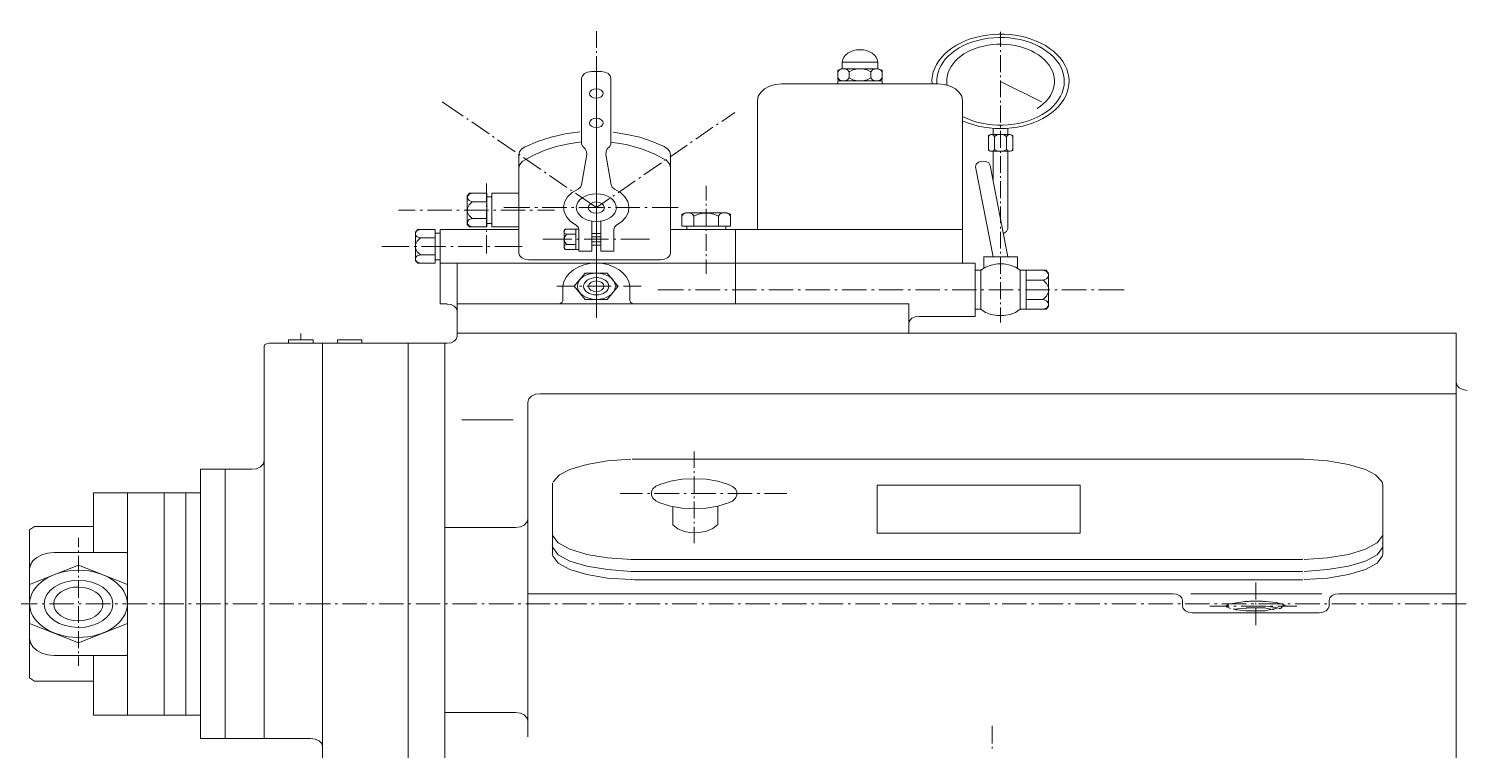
# Model space of a CAD drawing. Header units: inches. Extents: x 16065 to 240872, y 14603 to 37076.
# Drawn here: x 29687 to 30473, y 19054 to 19448 of the extents above; entities that cross this region are included whole.
import ezdxf

# ---------------------------------------------------------------- set-up
doc = ezdxf.new("R2010")
doc.units = ezdxf.units.IN
doc.header["$MEASUREMENT"] = 0
doc.layers.add('1', color=3, linetype='Continuous')
doc.layers.add('Dim', color=6, linetype='Continuous', lineweight=13)

# ---------------------------------------------------------------- blocks, each defined once
blk = doc.blocks.new('5')
at = {"layer": '1', "lineweight": 13}
for p, q in [((224.56999, -21.75937), (224.56999, -21.75103)), ((224.77073, -21.75139), (224.77073, -21.75888)), ((224.56999, -21.76189), (224.56999, -21.76105)), ((224.56999, -21.7719), (224.56999, -21.76356)), ((224.70987, -21.76644), (224.69206, -21.76644)), ((224.69206, -21.76644), (224.69206, -21.7698)), ((224.70987, -21.7698), (224.70987, -21.76644)), ((224.77073, -21.76056), (224.77073, -21.7614)), ((224.77073, -21.76301), (224.77073, -21.77141)), ((224.56268, -21.77449), (224.56307, -21.77323)), ((224.56307, -21.77323), (224.56411, -21.77211)), ((224.56411, -21.77211), (224.56562, -21.77142)), ((224.56562, -21.77142), (224.56755, -21.77113)), ((224.56756, -21.77113), (224.57234, -21.77113)), ((224.56999, -21.77113), (224.56999, -21.78009)), ((224.56999, -21.77442), (224.56999, -21.77358)), ((224.57234, -21.77113), (224.57428, -21.77141)), ((224.57428, -21.77141), (224.57579, -21.77211)), ((224.57579, -21.77211), (224.57682, -21.77323)), ((224.57682, -21.77323), (224.57723, -21.77449)), ((224.69002, -21.77043), (224.69163, -21.76981)), ((224.69002, -21.77127), (224.69072, -21.77036)), ((224.69002, -21.77512), (224.69002, -21.77043)), ((224.69073, -21.77519), (224.69002, -21.77428)), ((224.69072, -21.77036), (224.69197, -21.7698)), ((224.71018, -21.7698), (224.69163, -21.7698)), ((224.69197, -21.7698), (224.69348, -21.7698)), ((224.69348, -21.7698), (224.6948, -21.77036)), ((224.6948, -21.77036), (224.69551, -21.77127)), ((224.69551, -21.77428), (224.69481, -21.77519)), ((224.69551, -21.77127), (224.69745, -21.77036)), ((224.69551, -21.77428), (224.69551, -21.77127)), ((224.69745, -21.77526), (224.69551, -21.77428)), ((224.69745, -21.77036), (224.69979, -21.76987)), ((224.69979, -21.76987), (224.70213, -21.76987)), ((224.70213, -21.76987), (224.70447, -21.77036)), ((224.7064, -21.77428), (224.70446, -21.77526)), ((224.70447, -21.77036), (224.7064, -21.77127)), ((224.7064, -21.77127), (224.7071, -21.77036)), ((224.7064, -21.77428), (224.7064, -21.77127)), ((224.70711, -21.77519), (224.7064, -21.77428)), ((224.7071, -21.77036), (224.70833, -21.7698)), ((224.70833, -21.7698), (224.70987, -21.7698)), ((224.70987, -21.7698), (224.71118, -21.77036)), ((224.7119, -21.77043), (224.70987, -21.7698)), ((224.71118, -21.77036), (224.7119, -21.77127)), ((224.7119, -21.77428), (224.71118, -21.77519)), ((224.7119, -21.77512), (224.7119, -21.77043)), ((224.77073, -21.77309), (224.77073, -21.77393)), ((224.56268, -21.80719), (224.56268, -21.77449)), ((224.56999, -21.78443), (224.56999, -21.7761)), ((224.57723, -21.77449), (224.57723, -21.80719)), ((224.65163, -21.78149), (224.65358, -21.77974)), ((224.65358, -21.77974), (224.65602, -21.77841)), ((224.65602, -21.77841), (224.65897, -21.77757)), ((224.65897, -21.77757), (224.66211, -21.77729)), ((224.66211, -21.77729), (224.73979, -21.77729)), ((224.69163, -21.77582), (224.69002, -21.77512)), ((224.69002, -21.77729), (224.69002, -21.77582)), ((224.7119, -21.77582), (224.69002, -21.77582)), ((224.69196, -21.77575), (224.69073, -21.77519)), ((224.69348, -21.77575), (224.69196, -21.77575)), ((224.69481, -21.77519), (224.69348, -21.77575)), ((224.69979, -21.77575), (224.69745, -21.77526)), ((224.70213, -21.77575), (224.69979, -21.77575)), ((224.70446, -21.77526), (224.70213, -21.77575)), ((224.70833, -21.77575), (224.70711, -21.77519)), ((224.70987, -21.77575), (224.70833, -21.77575)), ((224.71118, -21.77519), (224.70987, -21.77575)), ((224.71018, -21.77582), (224.7119, -21.77512)), ((224.7119, -21.77729), (224.7119, -21.77582)), ((224.73979, -21.77729), (224.74296, -21.77757)), ((224.74296, -21.77757), (224.7458, -21.77841)), ((224.7458, -21.77841), (224.74835, -21.77974)), ((224.74835, -21.77974), (224.75028, -21.78149)), ((224.77073, -21.77554), (224.77073, -21.78394)), ((224.77073, -21.77603), (224.79111, -21.78619)), ((224.50383, -21.79326), (224.49344, -21.78612)), ((224.56999, -21.78177), (224.56999, -21.78262)), ((224.56999, -21.78429), (224.56999, -21.79262)), ((224.56999, -21.78696), (224.56999, -21.78612)), ((224.65001, -21.78562), (224.65041, -21.78346)), ((224.65001, -21.84968), (224.65001, -21.78562)), ((224.65041, -21.78346), (224.65163, -21.78149)), ((224.75028, -21.78149), (224.75149, -21.78346)), ((224.75149, -21.78346), (224.75191, -21.78562)), ((224.75191, -21.86635), (224.75191, -21.78562)), ((224.77073, -21.78562), (224.77073, -21.78646)), ((224.77073, -21.78808), (224.77073, -21.79647)), ((224.50638, -21.795), (224.50557, -21.79444)), ((224.56999, -21.79696), (224.56999, -21.78863)), ((224.56999, -21.79431), (224.56999, -21.79515)), ((224.63229, -21.79592), (224.63881, -21.79143)), ((224.51666, -21.80208), (224.50811, -21.79619)), ((224.5475, -21.80369), (224.55452, -21.80214)), ((224.55452, -21.80214), (224.56174, -21.80116)), ((224.56999, -21.79682), (224.56999, -21.80516)), ((224.56999, -21.79949), (224.56999, -21.79865)), ((224.56999, -21.8095), (224.56999, -21.80116)), ((224.57834, -21.80131), (224.58506, -21.80235)), ((224.58506, -21.80235), (224.59159, -21.80382)), ((224.61936, -21.80474), (224.62792, -21.79886)), ((224.62966, -21.79766), (224.63056, -21.7971)), ((224.76585, -21.80243), (224.76473, -21.80292)), ((224.76473, -21.80334), (224.76524, -21.80271)), ((224.76524, -21.80271), (224.76627, -21.8025)), ((224.77563, -21.80243), (224.76585, -21.80243)), ((224.76627, -21.8025), (224.76727, -21.80271)), ((224.76718, -21.79935), (224.76718, -21.80243)), ((224.76727, -21.80271), (224.76779, -21.80334)), ((224.76779, -21.80334), (224.76911, -21.80264)), ((224.76911, -21.80264), (224.77073, -21.80243)), ((224.77073, -21.79816), (224.77073, -21.79893)), ((224.77073, -21.80061), (224.77073, -21.80901)), ((224.77073, -21.80243), (224.77248, -21.80264)), ((224.77248, -21.80264), (224.7738, -21.80334)), ((224.77379, -21.80334), (224.77441, -21.80271)), ((224.77441, -21.79935), (224.77441, -21.80243)), ((224.77441, -21.80271), (224.77532, -21.8025)), ((224.77532, -21.8025), (224.77633, -21.80271)), ((224.77563, -21.80243), (224.77684, -21.80292)), ((224.77633, -21.80271), (224.77684, -21.80334)), ((224.5193, -21.80389), (224.5184, -21.80327)), ((224.52959, -21.81097), (224.52094, -21.80509)), ((224.53182, -21.81104), (224.53284, -21.80964)), ((224.53284, -21.80964), (224.53447, -21.80859)), ((224.53458, -21.80858), (224.54078, -21.80585)), ((224.54078, -21.80585), (224.5475, -21.80369)), ((224.54404, -21.81034), (224.54995, -21.80838)), ((224.54995, -21.80838), (224.55625, -21.80698)), ((224.55625, -21.80698), (224.56268, -21.80613)), ((224.56328, -21.80831), (224.56268, -21.80719)), ((224.5645, -21.8095), (224.56328, -21.80831)), ((224.56511, -21.81083), (224.5645, -21.8095)), ((224.56999, -21.80684), (224.56999, -21.80768)), ((224.56999, -21.80936), (224.56999, -21.81769)), ((224.57479, -21.81083), (224.57539, -21.8095)), ((224.57539, -21.8095), (224.57661, -21.80831)), ((224.57723, -21.80719), (224.57661, -21.80831)), ((224.57723, -21.80627), (224.58476, -21.80746)), ((224.58476, -21.80746), (224.59198, -21.80943)), ((224.59159, -21.80382), (224.59778, -21.80585)), ((224.59198, -21.80943), (224.59871, -21.81208)), ((224.59778, -21.80585), (224.60369, -21.80838)), ((224.60369, -21.80838), (224.60531, -21.8095)), ((224.60531, -21.8095), (224.60645, -21.8109)), ((224.60654, -21.81363), (224.6151, -21.80768)), ((224.61682, -21.80656), (224.61764, -21.80592)), ((224.76473, -21.80292), (224.76473, -21.81034)), ((224.76524, -21.81048), (224.76473, -21.80985)), ((224.76779, -21.80985), (224.76727, -21.81048)), ((224.76779, -21.80985), (224.76779, -21.80334)), ((224.7691, -21.81055), (224.76779, -21.80985)), ((224.77379, -21.80985), (224.77248, -21.81055)), ((224.77379, -21.80985), (224.77379, -21.80334)), ((224.7744, -21.81048), (224.7738, -21.80985)), ((224.77684, -21.80985), (224.77634, -21.81048)), ((224.77684, -21.80292), (224.77684, -21.81034)), ((224.53213, -21.81272), (224.53133, -21.81215)), ((224.53151, -21.81265), (224.53182, -21.81104)), ((224.53151, -21.86131), (224.53151, -21.81265)), ((224.53194, -21.81727), (224.53335, -21.81566)), ((224.53346, -21.81566), (224.53844, -21.81278)), ((224.54242, -21.81986), (224.53387, -21.81391)), ((224.53844, -21.81278), (224.54404, -21.81034)), ((224.56521, -21.8123), (224.56256, -21.82735)), ((224.56522, -21.8123), (224.56511, -21.81083)), ((224.56999, -21.81202), (224.56999, -21.81118)), ((224.56999, -21.82203), (224.56999, -21.8137)), ((224.57469, -21.8123), (224.57479, -21.81083)), ((224.57733, -21.82735), (224.57469, -21.8123)), ((224.59362, -21.82245), (224.60228, -21.81657)), ((224.59871, -21.81208), (224.60482, -21.81538)), ((224.60389, -21.81538), (224.60482, -21.81482)), ((224.60482, -21.81538), (224.60625, -21.81699)), ((224.60625, -21.81699), (224.60675, -21.81881)), ((224.60645, -21.8109), (224.60675, -21.81244)), ((224.60675, -21.81244), (224.60675, -21.86131)), ((224.75842, -21.81846), (224.75862, -21.81712)), ((224.75862, -21.81712), (224.75985, -21.81608)), ((224.75985, -21.81608), (224.76159, -21.81559)), ((224.76159, -21.81559), (224.7634, -21.8158)), ((224.7634, -21.8158), (224.76494, -21.81657)), ((224.76473, -21.81034), (224.76585, -21.81076)), ((224.76494, -21.81657), (224.76566, -21.81776)), ((224.76627, -21.81076), (224.76524, -21.81048)), ((224.77563, -21.81076), (224.76585, -21.81076)), ((224.76727, -21.81048), (224.76627, -21.81076)), ((224.76718, -21.81076), (224.76718, -21.8256)), ((224.77074, -21.81076), (224.7691, -21.81055)), ((224.77073, -21.81062), (224.77073, -21.81146)), ((224.77073, -21.81314), (224.77073, -21.82154)), ((224.77248, -21.81055), (224.77074, -21.81076)), ((224.77531, -21.81076), (224.7744, -21.81048)), ((224.77441, -21.81076), (224.77441, -21.8492)), ((224.77634, -21.81048), (224.77531, -21.81076)), ((224.77684, -21.81034), (224.77563, -21.81076)), ((224.53151, -21.81902), (224.53194, -21.81727)), ((224.54495, -21.82161), (224.54415, -21.82098)), ((224.55534, -21.82868), (224.54669, -21.8228)), ((224.56999, -21.81937), (224.56999, -21.82021)), ((224.56999, -21.82189), (224.56999, -21.83022)), ((224.56999, -21.82455), (224.56999, -21.8237)), ((224.59107, -21.82427), (224.59188, -21.82364)), ((224.76708, -21.8632), (224.75842, -21.81846)), ((224.77441, -21.8632), (224.76565, -21.81776)), ((224.77073, -21.82315), (224.77073, -21.82399)), ((224.51534, -21.82679), (224.51534, -21.83582)), ((224.55573, -21.8333), (224.55799, -21.8312)), ((224.55789, -21.83044), (224.55697, -21.82987)), ((224.55799, -21.8312), (224.56094, -21.82952)), ((224.56216, -21.82862), (224.56094, -21.82952)), ((224.56256, -21.82735), (224.56216, -21.82862)), ((224.56999, -21.83456), (224.56999, -21.82623)), ((224.57733, -21.82735), (224.57783, -21.82861)), ((224.57783, -21.82861), (224.57895, -21.82952)), ((224.57895, -21.82952), (224.5819, -21.8312)), ((224.5808, -21.83134), (224.58934, -21.82539)), ((224.5819, -21.8312), (224.58415, -21.8333)), ((224.62456, -21.82798), (224.62456, -21.83519)), ((224.77073, -21.82567), (224.77073, -21.83407)), ((224.50699, -21.83162), (224.50586, -21.83289)), ((224.50587, -21.83288), (224.50587, -21.8471)), ((224.50596, -21.83316), (224.50677, -21.83211)), ((224.50596, -21.83428), (224.50596, -21.83316)), ((224.50677, -21.83526), (224.50596, -21.83428)), ((224.50596, -21.83904), (224.50677, -21.83729)), ((224.50677, -21.83211), (224.50831, -21.83162)), ((224.50831, -21.83583), (224.50677, -21.83526)), ((224.50677, -21.83729), (224.50831, -21.83582)), ((224.51564, -21.83162), (224.50699, -21.83162)), ((224.51564, -21.83583), (224.50831, -21.83583)), ((224.51534, -21.8375), (224.51534, -21.83834)), ((224.51564, -21.84836), (224.51564, -21.83162)), ((224.51798, -21.8333), (224.51564, -21.8333)), ((224.51798, -21.84836), (224.51798, -21.83162)), ((224.53151, -21.83162), (224.51798, -21.83162)), ((224.55371, -21.83834), (224.55432, -21.83575)), ((224.55402, -21.84094), (224.55371, -21.83834)), ((224.55432, -21.83575), (224.55573, -21.8333)), ((224.56999, -21.83876), (224.55961, -21.83162)), ((224.56999, -21.83191), (224.56999, -21.83274)), ((224.57651, -21.83428), (224.56999, -21.83876)), ((224.56999, -21.83442), (224.56999, -21.84275)), ((224.56999, -21.83709), (224.56999, -21.83625)), ((224.57815, -21.83309), (224.57906, -21.83253)), ((224.58415, -21.8333), (224.58558, -21.83575)), ((224.58558, -21.83575), (224.58619, -21.83835)), ((224.58619, -21.83835), (224.58589, -21.84094)), ((224.62456, -21.83687), (224.62456, -21.83771)), ((224.77073, -21.83568), (224.77073, -21.83652)), ((224.77073, -21.83821), (224.77073, -21.84654)), ((224.48001, -21.84002), (224.47167, -21.84002)), ((224.48369, -21.84002), (224.48246, -21.84002)), ((224.49823, -21.84002), (224.48611, -21.84002)), ((224.5019, -21.84002), (224.50068, -21.84002)), ((224.51647, -21.84002), (224.50435, -21.84002)), ((224.50596, -21.84093), (224.50596, -21.83904)), ((224.50677, -21.84268), (224.50596, -21.84093)), ((224.50596, -21.84569), (224.50677, -21.84471)), ((224.50596, -21.84682), (224.50596, -21.84569)), ((224.50831, -21.84415), (224.50677, -21.84268)), ((224.50677, -21.84471), (224.50831, -21.84415)), ((224.50831, -21.84415), (224.51564, -21.84415)), ((224.51534, -21.83995), (224.51534, -21.84836)), ((224.52012, -21.84002), (224.5189, -21.84002)), ((224.53468, -21.84002), (224.52247, -21.84002)), ((224.537, -21.83876), (224.52399, -21.83876)), ((224.53824, -21.84002), (224.537, -21.84002)), ((224.54069, -21.83876), (224.53946, -21.83876)), ((224.54913, -21.84002), (224.54069, -21.84002)), ((224.55525, -21.83876), (224.54302, -21.83876)), ((224.55525, -21.84345), (224.55402, -21.84094)), ((224.55717, -21.8457), (224.55525, -21.84345)), ((224.55991, -21.84752), (224.55717, -21.8457)), ((224.55881, -21.83876), (224.55768, -21.83876)), ((224.57347, -21.83876), (224.56124, -21.83876)), ((224.56777, -21.84548), (224.56777, -21.86033)), ((224.56999, -21.8471), (224.56999, -21.83876)), ((224.56999, -21.84444), (224.56999, -21.84528)), ((224.57224, -21.84548), (224.57224, -21.86033)), ((224.57702, -21.83876), (224.5758, -21.83876)), ((224.59159, -21.83876), (224.57947, -21.83876)), ((224.58272, -21.8457), (224.57998, -21.84752)), ((224.58465, -21.84345), (224.58272, -21.8457)), ((224.58589, -21.84094), (224.58465, -21.84345)), ((224.59524, -21.83876), (224.59403, -21.83876)), ((224.61071, -21.83876), (224.59769, -21.83876)), ((224.61245, -21.84206), (224.61429, -21.84129)), ((224.61245, -21.84297), (224.61315, -21.84191)), ((224.61245, -21.84801), (224.61245, -21.84205)), ((224.61315, -21.84191), (224.61458, -21.84135)), ((224.63485, -21.84129), (224.61429, -21.84129)), ((224.61458, -21.84135), (224.61632, -21.84135)), ((224.61632, -21.84135), (224.61773, -21.84191)), ((224.61773, -21.84191), (224.61846, -21.84297)), ((224.61846, -21.84303), (224.62068, -21.84198)), ((224.61846, -21.84297), (224.61846, -21.84801)), ((224.62068, -21.84198), (224.62323, -21.84142)), ((224.62323, -21.84142), (224.62589, -21.84142)), ((224.62456, -21.83939), (224.62456, -21.84772)), ((224.62589, -21.84142), (224.62843, -21.84198)), ((224.62843, -21.84198), (224.63067, -21.84303)), ((224.63067, -21.84297), (224.63138, -21.84191)), ((224.63067, -21.84801), (224.63067, -21.84297)), ((224.63138, -21.84191), (224.63281, -21.84135)), ((224.63281, -21.84135), (224.63454, -21.84135)), ((224.63454, -21.84135), (224.63596, -21.84191)), ((224.63667, -21.84206), (224.63484, -21.84129)), ((224.63596, -21.84191), (224.63668, -21.84297)), ((224.63667, -21.84205), (224.63667, -21.84801)), ((224.48123, -21.84961), (224.48011, -21.85094)), ((224.48012, -21.85094), (224.48012, -21.86509)), ((224.48022, -21.85115), (224.48103, -21.85017)), ((224.48022, -21.85234), (224.48022, -21.85115)), ((224.48103, -21.85333), (224.48022, -21.85234)), ((224.48103, -21.85017), (224.48256, -21.84961)), ((224.48122, -21.84968), (224.48988, -21.84968)), ((224.48988, -21.84968), (224.48988, -21.86635)), ((224.49233, -21.85136), (224.48988, -21.85136)), ((224.53151, -21.84968), (224.49233, -21.84968)), ((224.49233, -21.88658), (224.49233, -21.84968)), ((224.50699, -21.84836), (224.50586, -21.8471)), ((224.50677, -21.84779), (224.50596, -21.84682)), ((224.50831, -21.84836), (224.50677, -21.84779)), ((224.51564, -21.84836), (224.50699, -21.84836)), ((224.51534, -21.85003), (224.51534, -21.85081)), ((224.51534, -21.85248), (224.51534, -21.86152)), ((224.51564, -21.84667), (224.51799, -21.84667)), ((224.53151, -21.84836), (224.51798, -21.84836)), ((224.55381, -21.85067), (224.55432, -21.84982)), ((224.55432, -21.85151), (224.55381, -21.85067)), ((224.55452, -21.8494), (224.55392, -21.85017)), ((224.55392, -21.85879), (224.55392, -21.85017)), ((224.55432, -21.84982), (224.55534, -21.8494)), ((224.55534, -21.85192), (224.55432, -21.85151)), ((224.55432, -21.85312), (224.55534, -21.85193)), ((224.56134, -21.8494), (224.55452, -21.8494)), ((224.55981, -21.85192), (224.55534, -21.85192)), ((224.55981, -21.85956), (224.55981, -21.8494)), ((224.56094, -21.84843), (224.55991, -21.84752)), ((224.56124, -21.84955), (224.56094, -21.84843)), ((224.56134, -21.86032), (224.56134, -21.84954)), ((224.56777, -21.85151), (224.57224, -21.85151)), ((224.56999, -21.84695), (224.56999, -21.85528)), ((224.56999, -21.84961), (224.56999, -21.84877)), ((224.56999, -21.85963), (224.56999, -21.85129)), ((224.57865, -21.84955), (224.57895, -21.84843)), ((224.57865, -21.86033), (224.57865, -21.84955)), ((224.57895, -21.84843), (224.57998, -21.84752)), ((224.75191, -21.84968), (224.60675, -21.84968)), ((224.63667, -21.84801), (224.61245, -21.84801)), ((224.6149, -21.84801), (224.6149, -21.84969)), ((224.62456, -21.8494), (224.62456, -21.85024)), ((224.62456, -21.85192), (224.62456, -21.86026)), ((224.63423, -21.84968), (224.63423, -21.848)), ((224.63912, -21.84968), (224.63912, -21.88658)), ((224.77073, -21.84821), (224.77073, -21.84905)), ((224.77073, -21.85074), (224.77073, -21.85907)), ((224.77379, -21.85059), (224.77217, -21.85151)), ((224.77441, -21.8492), (224.77379, -21.85059)), ((224.47706, -21.85802), (224.46343, -21.85802)), ((224.48072, -21.85802), (224.47951, -21.85802)), ((224.48022, -21.8571), (224.48103, -21.85536)), ((224.48022, -21.85893), (224.48022, -21.8571)), ((224.48103, -21.86067), (224.48022, -21.85893)), ((224.48256, -21.85382), (224.48103, -21.85333)), ((224.48103, -21.85536), (224.48256, -21.85382)), ((224.48988, -21.85382), (224.48256, -21.85382)), ((224.49528, -21.85802), (224.48317, -21.85802)), ((224.49883, -21.85802), (224.49772, -21.85802)), ((224.5135, -21.85802), (224.50129, -21.85802)), ((224.51708, -21.85802), (224.51586, -21.85802)), ((224.53315, -21.85802), (224.5195, -21.85802)), ((224.54343, -21.85444), (224.55778, -21.85444)), ((224.55381, -21.8583), (224.55432, -21.85746)), ((224.55432, -21.85914), (224.55381, -21.8583)), ((224.55392, -21.85452), (224.55432, -21.85312)), ((224.55432, -21.85585), (224.55392, -21.85452)), ((224.55452, -21.85956), (224.55392, -21.85879)), ((224.55534, -21.85704), (224.55432, -21.85585)), ((224.55432, -21.85746), (224.55534, -21.85704)), ((224.55534, -21.85956), (224.55432, -21.85914)), ((224.56134, -21.85956), (224.55452, -21.85956)), ((224.55981, -21.85704), (224.55534, -21.85704)), ((224.56022, -21.85444), (224.56145, -21.85444)), ((224.56389, -21.85444), (224.576, -21.85444)), ((224.56777, -21.85319), (224.57224, -21.85319)), ((224.56777, -21.85578), (224.57224, -21.85578)), ((224.56777, -21.85739), (224.57224, -21.85739)), ((224.56999, -21.85697), (224.56999, -21.85781)), ((224.56999, -21.85949), (224.56999, -21.86782)), ((224.57845, -21.85444), (224.57967, -21.85444)), ((224.58212, -21.85444), (224.59646, -21.85444)), ((224.48123, -21.86635), (224.48011, -21.86509)), ((224.48022, -21.86368), (224.48103, -21.86271)), ((224.48022, -21.86487), (224.48022, -21.86368)), ((224.48103, -21.86586), (224.48022, -21.86487)), ((224.48256, -21.86221), (224.48103, -21.86067)), ((224.48103, -21.86271), (224.48256, -21.86221)), ((224.48256, -21.86635), (224.48103, -21.86586)), ((224.48988, -21.86635), (224.48122, -21.86635)), ((224.48988, -21.86221), (224.48256, -21.86221)), ((224.48988, -21.86467), (224.49233, -21.86467)), ((224.75811, -21.86635), (224.49233, -21.86635)), ((224.50077, -21.86634), (224.50077, -21.90276)), ((224.53182, -21.86256), (224.53152, -21.86131)), ((224.53293, -21.86369), (224.53182, -21.86256)), ((224.53447, -21.86439), (224.53293, -21.86369)), ((224.53631, -21.86467), (224.53447, -21.86439)), ((224.60186, -21.86467), (224.53631, -21.86467)), ((224.56777, -21.86032), (224.56134, -21.86032)), ((224.56999, -21.86214), (224.56999, -21.8613)), ((224.56999, -21.87216), (224.56999, -21.86376)), ((224.57224, -21.86032), (224.57865, -21.86032)), ((224.6038, -21.86439), (224.60186, -21.86467)), ((224.60531, -21.86369), (224.6038, -21.86439)), ((224.60645, -21.86256), (224.60531, -21.86369)), ((224.60675, -21.86131), (224.60645, -21.86256)), ((224.62456, -21.86194), (224.62456, -21.86278)), ((224.62456, -21.86446), (224.62456, -21.87167)), ((224.75811, -21.86635), (224.75811, -21.89274)), ((224.77919, -21.8632), (224.76239, -21.8632)), ((224.7624, -21.8632), (224.7624, -21.86887)), ((224.76605, -21.86725), (224.76922, -21.8667)), ((224.76922, -21.8667), (224.77237, -21.8667)), ((224.77073, -21.86074), (224.77073, -21.86159)), ((224.77073, -21.86327), (224.77073, -21.8716)), ((224.77237, -21.8667), (224.77553, -21.86725)), ((224.77919, -21.86887), (224.77919, -21.8632)), ((224.559, -21.87783), (224.56451, -21.87132)), ((224.56451, -21.87132), (224.5754, -21.87132)), ((224.56999, -21.8695), (224.56999, -21.87034)), ((224.56999, -21.87202), (224.56999, -21.88035)), ((224.56999, -21.87468), (224.56999, -21.87384)), ((224.5754, -21.87132), (224.5809, -21.87784)), ((224.76097, -21.86985), (224.75811, -21.86985)), ((224.76097, -21.86985), (224.76331, -21.86838)), ((224.76097, -21.88924), (224.76097, -21.86985)), ((224.76331, -21.86838), (224.76605, -21.86725)), ((224.77073, -21.87328), (224.77073, -21.87412)), ((224.77553, -21.86725), (224.77827, -21.86838)), ((224.77827, -21.86838), (224.78061, -21.86985)), ((224.78061, -21.86985), (224.79344, -21.86985)), ((224.78061, -21.86985), (224.78061, -21.88924)), ((224.78345, -21.86985), (224.78345, -21.88924)), ((224.79192, -21.86985), (224.79364, -21.87048)), ((224.79364, -21.87412), (224.79192, -21.87475)), ((224.79344, -21.86985), (224.79466, -21.87139)), ((224.79364, -21.87048), (224.79466, -21.8716)), ((224.79466, -21.873), (224.79364, -21.87412)), ((224.79466, -21.88777), (224.79466, -21.87139)), ((224.79466, -21.8716), (224.79466, -21.873)), ((224.55921, -21.87783), (224.55035, -21.87783)), ((224.55331, -21.88497), (224.55331, -21.87783)), ((224.56451, -21.88434), (224.55899, -21.87783)), ((224.56277, -21.87783), (224.56155, -21.87783)), ((224.57733, -21.87783), (224.56521, -21.87783)), ((224.56999, -21.88469), (224.56999, -21.87629)), ((224.5809, -21.87783), (224.57539, -21.88434)), ((224.58099, -21.87783), (224.57977, -21.87783)), ((224.5922, -21.87783), (224.58343, -21.87783)), ((224.58658, -21.87783), (224.58658, -21.88497)), ((224.60054, -21.87958), (224.61326, -21.87958)), ((224.61571, -21.87958), (224.61682, -21.87958)), ((224.61927, -21.87958), (224.63149, -21.87958)), ((224.63382, -21.87958), (224.63505, -21.87958)), ((224.63748, -21.87958), (224.6496, -21.87958)), ((224.65204, -21.87958), (224.65327, -21.87958)), ((224.65572, -21.87958), (224.66783, -21.87958)), ((224.67026, -21.87958), (224.67148, -21.87958)), ((224.67394, -21.87958), (224.68605, -21.87958)), ((224.68849, -21.87958), (224.6897, -21.87958)), ((224.69215, -21.87958), (224.70427, -21.87958)), ((224.70672, -21.87958), (224.70794, -21.87958)), ((224.71027, -21.87958), (224.72248, -21.87958)), ((224.72484, -21.87958), (224.72606, -21.87958)), ((224.72849, -21.87958), (224.7406, -21.87958)), ((224.74305, -21.87958), (224.74427, -21.87958)), ((224.74671, -21.87958), (224.75884, -21.87958)), ((224.76127, -21.87958), (224.76249, -21.87958)), ((224.76493, -21.87958), (224.77706, -21.87958)), ((224.77073, -21.8758), (224.77073, -21.88414)), ((224.77949, -21.87958), (224.7807, -21.87958)), ((224.78316, -21.87958), (224.79527, -21.87958)), ((224.79192, -21.87475), (224.78345, -21.87475)), ((224.79192, -21.87468), (224.79364, -21.87643)), ((224.79364, -21.87643), (224.79456, -21.87846)), ((224.79456, -21.88063), (224.79364, -21.88266)), ((224.79456, -21.87846), (224.79456, -21.88063)), ((224.79771, -21.87958), (224.79893, -21.87958)), ((224.80128, -21.87958), (224.81349, -21.87958)), ((224.81594, -21.87958), (224.81705, -21.87958)), ((224.81949, -21.87958), (224.83222, -21.87958)), ((224.4959, -21.88658), (224.49233, -21.88658)), ((224.4959, -21.88665), (224.49783, -21.88686)), ((224.49783, -21.88686), (224.49934, -21.88763)), ((224.49934, -21.88763), (224.50038, -21.88868)), ((224.72523, -21.88658), (224.50077, -21.88658)), ((224.55209, -21.88638), (224.55085, -21.88658)), ((224.55299, -21.88574), (224.55209, -21.88638)), ((224.55331, -21.88497), (224.55299, -21.88574)), ((224.5754, -21.88434), (224.5645, -21.88434)), ((224.56999, -21.88203), (224.56999, -21.88287)), ((224.56999, -21.88448), (224.56999, -21.89351)), ((224.56999, -21.88721), (224.56999, -21.88637)), ((224.5869, -21.88574), (224.58658, -21.88497)), ((224.58781, -21.88637), (224.5869, -21.88574)), ((224.58903, -21.88658), (224.58781, -21.88637)), ((224.72523, -21.90107), (224.72523, -21.88658)), ((224.77073, -21.88581), (224.77073, -21.88665)), ((224.77073, -21.88834), (224.77073, -21.89582)), ((224.78345, -21.88442), (224.79192, -21.88442)), ((224.79364, -21.88266), (224.79192, -21.88442)), ((224.79192, -21.88442), (224.79364, -21.88497)), ((224.79364, -21.88861), (224.79192, -21.88924)), ((224.79344, -21.88924), (224.79466, -21.88777)), ((224.79364, -21.88497), (224.79466, -21.88616)), ((224.79466, -21.88749), (224.79364, -21.88861)), ((224.79466, -21.88616), (224.79466, -21.88749)), ((224.50038, -21.88868), (224.50077, -21.89001)), ((224.56999, -21.89351), (224.56999, -21.88883)), ((224.72523, -21.89611), (224.72564, -21.89477)), ((224.72564, -21.89477), (224.72666, -21.89372)), ((224.72666, -21.89372), (224.72829, -21.89303)), ((224.72829, -21.89303), (224.73013, -21.89274)), ((224.75811, -21.89274), (224.73013, -21.89274)), ((224.76097, -21.88924), (224.75811, -21.88924)), ((224.7633, -21.89078), (224.76098, -21.88924)), ((224.76605, -21.89184), (224.7633, -21.89078)), ((224.76921, -21.89239), (224.76605, -21.89184)), ((224.77237, -21.89239), (224.76921, -21.89239)), ((224.77552, -21.89184), (224.77237, -21.89239)), ((224.77827, -21.89078), (224.77552, -21.89184)), ((224.78061, -21.88924), (224.77827, -21.89078)), ((224.78061, -21.88924), (224.79344, -21.88924)), ((224.4231, -21.90122), (224.4231, -21.90444)), ((224.50077, -21.90276), (224.50038, -21.90401)), ((224.99712, -21.90107), (224.50077, -21.90107)), ((224.99712, -22.33207), (224.99712, -21.90107)), ((224.40488, -21.9078), (224.40519, -21.90696)), ((224.40488, -22.10236), (224.40488, -21.9078)), ((224.40519, -21.90696), (224.4061, -21.90632)), ((224.4061, -21.90632), (224.40735, -21.90612)), ((224.4959, -21.90611), (224.40734, -21.90611)), ((224.42922, -21.90443), (224.41709, -21.90443)), ((224.41709, -21.90611), (224.41709, -21.90443)), ((224.42922, -21.90612), (224.42922, -21.90443)), ((224.434, -22.13743), (224.434, -21.90611)), ((224.45345, -21.90443), (224.44133, -21.90443)), ((224.44133, -21.90443), (224.44133, -21.90612)), ((224.45345, -21.90612), (224.45345, -21.90443)), ((224.47655, -22.15914), (224.47655, -21.90611)), ((224.49466, -21.90611), (224.49466, -22.22579)), ((224.49783, -21.90584), (224.4959, -21.90611)), ((224.49934, -21.90514), (224.49783, -21.90584)), ((224.50038, -21.90401), (224.49934, -21.90514)), ((224.53773, -21.93237), (224.53977, -21.93145)), ((224.53977, -21.93145), (224.54201, -21.93118)), ((224.99712, -21.93118), (224.54201, -21.93118)), ((224.99754, -21.92691), (224.99712, -21.92544)), ((224.99865, -21.92823), (224.99754, -21.92691)), ((225.0005, -21.92915), (224.99865, -21.92823)), ((225.00263, -21.92957), (225.0005, -21.92915)), ((224.536, -21.93531), (224.53641, -21.9337)), ((224.536, -22.10152), (224.536, -21.93531)), ((224.53641, -21.9337), (224.53773, -21.93237)), ((224.52868, -21.94413), (224.50313, -21.94413)), ((224.61855, -21.95981), (224.61855, -21.96801)), ((224.40448, -21.96618), (224.40315, -21.96752)), ((224.40488, -21.96458), (224.40448, -21.96618)), ((224.55677, -21.96877), (224.56521, -21.96625)), ((224.56521, -21.96625), (224.5756, -21.96451)), ((224.5756, -21.96451), (224.58719, -21.96366)), ((224.91996, -21.96366), (224.58781, -21.96366)), ((224.92161, -21.96366), (224.91997, -21.96366)), ((224.93321, -21.96451), (224.92161, -21.96366)), ((224.94359, -21.96625), (224.93321, -21.96451)), ((224.95204, -21.96877), (224.9436, -21.96625)), ((224.39888, -21.9687), (224.37333, -21.9687)), ((224.37333, -22.10236), (224.37333, -21.9687)), ((224.38554, -22.10236), (224.38554, -21.9687)), ((224.40123, -21.96843), (224.39887, -21.96871)), ((224.40315, -21.96752), (224.40123, -21.96843)), ((224.54852, -21.97493), (224.55167, -21.97143)), ((224.55167, -21.97143), (224.55677, -21.96877)), ((224.60685, -21.97466), (224.61264, -21.97368)), ((224.61264, -21.97368), (224.61855, -21.97339)), ((224.61855, -21.96968), (224.61855, -21.97053)), ((224.61855, -21.9722), (224.61855, -21.98054)), ((224.61855, -21.97339), (224.62446, -21.97368)), ((224.62446, -21.97368), (224.63028, -21.97466)), ((224.95713, -21.97143), (224.95203, -21.96877)), ((224.96038, -21.97493), (224.95713, -21.97143)), ((224.32009, -22.01002), (224.32009, -21.98033)), ((224.37333, -21.98033), (224.32009, -21.98033)), ((224.337, -22.09081), (224.337, -21.98033)), ((224.35531, -22.09081), (224.35531, -21.98033)), ((224.3661, -21.98033), (224.3661, -22.09081)), ((224.54812, -22.01057), (224.54812, -21.97535)), ((224.5929, -21.98081), (224.58181, -21.98081)), ((224.59656, -21.98081), (224.59535, -21.98081)), ((224.59738, -21.97997), (224.59809, -21.97843)), ((224.59738, -21.98159), (224.59738, -21.97997)), ((224.59809, -21.97843), (224.59951, -21.97717)), ((224.61112, -21.98081), (224.59891, -21.98081)), ((224.59951, -21.97717), (224.60145, -21.9762)), ((224.60145, -21.9762), (224.60685, -21.97466)), ((224.61468, -21.98081), (224.61358, -21.98081)), ((224.62934, -21.98081), (224.61712, -21.98081)), ((224.63028, -21.97466), (224.63567, -21.9762)), ((224.6329, -21.98081), (224.63169, -21.98081)), ((224.64746, -21.98081), (224.63534, -21.98081)), ((224.63567, -21.9762), (224.63759, -21.97718)), ((224.63759, -21.97718), (224.63903, -21.97844)), ((224.63903, -21.97844), (224.63973, -21.97998)), ((224.63973, -21.97998), (224.63973, -21.98159)), ((224.65114, -21.98081), (224.64991, -21.98081)), ((224.66458, -21.98081), (224.65357, -21.98081)), ((224.70956, -22.00049), (224.70956, -21.97655)), ((224.81034, -21.97655), (224.70957, -21.97655)), ((224.81034, -22.00049), (224.81034, -21.97655)), ((224.96069, -21.97655), (224.96039, -21.97494)), ((224.96069, -21.97669), (224.96069, -22.01057)), ((224.59809, -21.98313), (224.59738, -21.98159)), ((224.59951, -21.98445), (224.59809, -21.98313)), ((224.60145, -21.98544), (224.59951, -21.98445)), ((224.60685, -21.98698), (224.60145, -21.98544)), ((224.61264, -21.98796), (224.60685, -21.98698)), ((224.60797, -21.99636), (224.60797, -21.98719)), ((224.61855, -21.98824), (224.61264, -21.98796)), ((224.61855, -21.98222), (224.61855, -21.98306)), ((224.61855, -21.98474), (224.61855, -21.99307)), ((224.62446, -21.98796), (224.61855, -21.98824)), ((224.63028, -21.98698), (224.62446, -21.98796)), ((224.63567, -21.98544), (224.63028, -21.98698)), ((224.63037, -21.98697), (224.63037, -21.99615)), ((224.63759, -21.98446), (224.63567, -21.98544)), ((224.63903, -21.98313), (224.63759, -21.98446)), ((224.63973, -21.98159), (224.63903, -21.98313)), ((224.53548, -21.99503), (224.53416, -21.99643)), ((224.536, -21.99349), (224.53548, -21.99503)), ((224.61855, -21.99475), (224.61855, -21.99559)), ((224.29088, -21.99713), (224.28843, -21.99881)), ((224.28843, -21.99881), (224.28843, -22.07232)), ((224.32009, -21.99713), (224.29088, -21.99713)), ((224.31266, -22.00742), (224.31266, -22.00273)), ((224.5299, -21.99762), (224.49466, -21.99762)), ((224.53222, -21.99734), (224.5299, -21.99762)), ((224.53416, -21.99643), (224.53222, -21.99734)), ((224.55095, -22.00526), (224.54831, -22.00175)), ((224.61051, -21.99825), (224.60797, -21.99635)), ((224.61377, -21.99958), (224.61051, -21.99825)), ((224.61733, -22.00021), (224.61377, -21.99958)), ((224.62111, -22.00014), (224.61733, -22.00021)), ((224.61855, -21.99727), (224.61855, -22.00546)), ((224.62475, -21.99945), (224.62111, -22.00014)), ((224.62792, -21.99804), (224.62475, -21.99945)), ((224.63037, -21.99615), (224.62792, -21.99804)), ((224.81034, -22.00049), (224.70957, -22.00049)), ((224.95785, -22.00526), (224.96048, -22.00175)), ((224.29739, -22.01029), (224.30055, -22.01001)), ((224.30055, -22.01002), (224.337, -22.01002)), ((224.31266, -22.00995), (224.31266, -22.0091)), ((224.54831, -22.00756), (224.54811, -22.00652)), ((224.55095, -22.01114), (224.54831, -22.00756)), ((224.55677, -22.00841), (224.55096, -22.00525)), ((224.56521, -22.01099), (224.55677, -22.00841)), ((224.94359, -22.01099), (224.95203, -22.00841)), ((224.95204, -22.00841), (224.95785, -22.00525)), ((224.95785, -22.01114), (224.96048, -22.00756)), ((224.96048, -22.00588), (224.96069, -22.00491)), ((224.28843, -22.01834), (224.28884, -22.01618)), ((224.28843, -22.02591), (224.31266, -22.01625)), ((224.28884, -22.01618), (224.29005, -22.01414)), ((224.29005, -22.01414), (224.29201, -22.01246)), ((224.29201, -22.01246), (224.29444, -22.01114)), ((224.29444, -22.01114), (224.29739, -22.01029)), ((224.31266, -22.01995), (224.31266, -22.01162)), ((224.31266, -22.01625), (224.337, -22.02591)), ((224.54831, -22.01176), (224.54811, -22.01072)), ((224.55095, -22.01526), (224.54831, -22.01176)), ((224.55677, -22.01429), (224.55096, -22.01114)), ((224.55677, -22.01848), (224.55096, -22.01526)), ((224.56521, -22.0168), (224.55677, -22.01428)), ((224.5756, -22.01275), (224.56521, -22.01099)), ((224.5756, -22.01856), (224.56521, -22.0168)), ((224.5872, -22.01352), (224.5756, -22.01275)), ((224.58894, -22.01358), (224.5872, -22.01352)), ((224.92099, -22.01358), (224.58893, -22.01358)), ((224.92161, -22.01352), (224.9332, -22.01275)), ((224.93321, -22.01275), (224.94359, -22.01099)), ((224.93321, -22.01856), (224.94359, -22.0168)), ((224.94359, -22.0168), (224.95203, -22.01428)), ((224.95204, -22.01429), (224.95785, -22.01114)), ((224.95204, -22.01848), (224.95785, -22.01526)), ((224.95785, -22.01526), (224.96048, -22.01176)), ((224.96048, -22.01176), (224.96069, -22.01072)), ((224.31266, -22.02248), (224.31266, -22.02164)), ((224.31266, -22.03249), (224.31266, -22.02409)), ((224.56521, -22.02101), (224.55677, -22.01849)), ((224.5756, -22.02275), (224.56521, -22.021)), ((224.5872, -22.01939), (224.5756, -22.01855)), ((224.5872, -22.02352), (224.5756, -22.02276)), ((224.58894, -22.01939), (224.5872, -22.01939)), ((224.58894, -22.0236), (224.5872, -22.02352)), ((224.92099, -22.01939), (224.58893, -22.01939)), ((224.92099, -22.0236), (224.58893, -22.0236)), ((224.92161, -22.01939), (224.9332, -22.01855)), ((224.92161, -22.02352), (224.9332, -22.02276)), ((224.93321, -22.02275), (224.94359, -22.021)), ((224.94359, -22.02101), (224.95203, -22.01849)), ((224.536, -22.03052), (224.85635, -22.03052)), ((224.85635, -22.03052), (224.85818, -22.03081)), ((224.85818, -22.03081), (224.8598, -22.03151)), ((224.8598, -22.03151), (224.86083, -22.03263)), ((224.93046, -22.03052), (224.8654, -22.03052)), ((224.89758, -22.02493), (224.89758, -22.0334)), ((224.93433, -22.03263), (224.93544, -22.03151)), ((224.93544, -22.03151), (224.93696, -22.03081)), ((224.93696, -22.03081), (224.93889, -22.03052)), ((224.99712, -22.03052), (224.93889, -22.03052)), ((224.2922, -22.03556), (224.27998, -22.03556)), ((224.29587, -22.03556), (224.29464, -22.03556)), ((224.31042, -22.03556), (224.29831, -22.03556)), ((224.31266, -22.03501), (224.31266, -22.03417)), ((224.31266, -22.04502), (224.31266, -22.03662)), ((224.31409, -22.03556), (224.31288, -22.03556)), ((224.32865, -22.03556), (224.31643, -22.03556)), ((224.3322, -22.03556), (224.33099, -22.03556)), ((224.34676, -22.03556), (224.33465, -22.03556)), ((224.35043, -22.03556), (224.34921, -22.03556)), ((224.36498, -22.03556), (224.35287, -22.03556)), ((224.36865, -22.03556), (224.36743, -22.03556)), ((224.38321, -22.03556), (224.3711, -22.03556)), ((224.38687, -22.03556), (224.38564, -22.03556)), ((224.40143, -22.03556), (224.38932, -22.03556)), ((224.40509, -22.03556), (224.40388, -22.03556)), ((224.41965, -22.03556), (224.40753, -22.03556)), ((224.42321, -22.03556), (224.42209, -22.03556)), ((224.43786, -22.03556), (224.42565, -22.03556)), ((224.44143, -22.03556), (224.44022, -22.03556)), ((224.45599, -22.03556), (224.44387, -22.03556)), ((224.45965, -22.03556), (224.45843, -22.03556)), ((224.47421, -22.03556), (224.46209, -22.03556)), ((224.47787, -22.03556), (224.47665, -22.03556)), ((224.49243, -22.03556), (224.48032, -22.03556)), ((224.49609, -22.03556), (224.49487, -22.03556)), ((224.51065, -22.03556), (224.49855, -22.03556)), ((224.51431, -22.03556), (224.5131, -22.03556)), ((224.52886, -22.03556), (224.51665, -22.03556)), ((224.53243, -22.03556), (224.53122, -22.03556)), ((224.54699, -22.03556), (224.53487, -22.03556)), ((224.55066, -22.03556), (224.54944, -22.03556)), ((224.56521, -22.03556), (224.55311, -22.03556)), ((224.56889, -22.03556), (224.56765, -22.03556)), ((224.58344, -22.03556), (224.57132, -22.03556)), ((224.5871, -22.03556), (224.58589, -22.03556)), ((224.60166, -22.03556), (224.58955, -22.03556)), ((224.60532, -22.03556), (224.60411, -22.03556)), ((224.61988, -22.03556), (224.60767, -22.03556)), ((224.62343, -22.03556), (224.62232, -22.03556)), ((224.6381, -22.03556), (224.62588, -22.03556)), ((224.64167, -22.03556), (224.64045, -22.03556)), ((224.65621, -22.03556), (224.64411, -22.03556)), ((224.65989, -22.03556), (224.65867, -22.03556)), ((224.67444, -22.03556), (224.66233, -22.03556)), ((224.6781, -22.03556), (224.67688, -22.03556)), ((224.69267, -22.03556), (224.68055, -22.03556)), ((224.69632, -22.03556), (224.69511, -22.03556)), ((224.71088, -22.03556), (224.69877, -22.03556)), ((224.71455, -22.03556), (224.71334, -22.03556)), ((224.7291, -22.03556), (224.71689, -22.03556)), ((224.73267, -22.03556), (224.73145, -22.03556)), ((224.74722, -22.03556), (224.73511, -22.03556)), ((224.75088, -22.03556), (224.74967, -22.03556)), ((224.76545, -22.03556), (224.75332, -22.03556)), ((224.76911, -22.03556), (224.76789, -22.03556)), ((224.78366, -22.03556), (224.77155, -22.03556)), ((224.78733, -22.03556), (224.7861, -22.03556)), ((224.80189, -22.03556), (224.78978, -22.03556)), ((224.80554, -22.03556), (224.80432, -22.03556)), ((224.8201, -22.03556), (224.80789, -22.03556)), ((224.82367, -22.03556), (224.82245, -22.03556)), ((224.83822, -22.03556), (224.82612, -22.03556)), ((224.84189, -22.03556), (224.84068, -22.03556)), ((224.85644, -22.03556), (224.84434, -22.03556)), ((224.86012, -22.03556), (224.8589, -22.03556)), ((224.86083, -22.03263), (224.86123, -22.03389)), ((224.86123, -22.03389), (224.86123, -22.03662)), ((224.86154, -22.03787), (224.86124, -22.03662)), ((224.86265, -22.039), (224.86154, -22.03787)), ((224.87467, -22.03556), (224.86255, -22.03556)), ((224.87478, -22.03662), (224.88435, -22.03662)), ((224.87834, -22.03556), (224.87712, -22.03556)), ((224.8929, -22.03556), (224.88079, -22.03556)), ((224.88312, -22.03683), (224.88301, -22.03676)), ((224.88302, -22.03655), (224.88312, -22.03641)), ((224.88302, -22.03662), (224.88302, -22.03655)), ((224.88302, -22.03676), (224.88302, -22.03662)), ((224.88353, -22.03599), (224.88312, -22.03641)), ((224.88344, -22.03718), (224.88312, -22.03683)), ((224.88364, -22.03732), (224.88383, -22.03585)), ((224.88496, -22.03781), (224.88383, -22.03739)), ((224.89229, -22.03437), (224.88393, -22.03577)), ((224.89258, -22.03767), (224.88628, -22.03815)), ((224.8877, -22.03837), (224.88668, -22.03823)), ((224.88669, -22.03662), (224.8879, -22.03662)), ((224.8879, -22.03844), (224.8877, -22.03837)), ((224.88831, -22.03851), (224.8879, -22.03844)), ((224.89258, -22.03893), (224.88862, -22.0385)), ((224.89035, -22.03662), (224.90246, -22.03662)), ((224.8929, -22.03431), (224.89229, -22.03437)), ((224.8929, -22.03676), (224.89238, -22.03676)), ((224.8929, -22.03767), (224.89258, -22.03767)), ((224.89339, -22.03431), (224.8929, -22.03431)), ((224.89352, -22.03676), (224.8929, -22.03676)), ((224.8932, -22.0376), (224.89291, -22.03767)), ((224.89361, -22.0376), (224.8932, -22.0376)), ((224.89401, -22.03431), (224.89338, -22.03431)), ((224.89401, -22.03669), (224.89351, -22.03676)), ((224.89391, -22.03753), (224.89361, -22.0376)), ((224.89432, -22.03753), (224.89391, -22.03753)), ((224.89452, -22.03424), (224.89401, -22.0343)), ((224.89461, -22.03669), (224.89401, -22.03669)), ((224.89461, -22.03753), (224.89432, -22.03753)), ((224.89513, -22.03424), (224.89451, -22.03424)), ((224.89522, -22.03669), (224.89461, -22.03669)), ((224.89504, -22.03753), (224.89461, -22.03753)), ((224.89544, -22.03746), (224.89504, -22.03753)), ((224.89565, -22.03424), (224.89513, -22.03424)), ((224.89574, -22.03662), (224.89522, -22.03668)), ((224.89656, -22.03556), (224.89533, -22.03556)), ((224.89574, -22.03746), (224.89544, -22.03746)), ((224.89626, -22.03424), (224.89564, -22.03424)), ((224.89635, -22.03662), (224.89574, -22.03662)), ((224.89617, -22.03746), (224.89574, -22.03746)), ((224.89656, -22.03746), (224.89617, -22.03746)), ((224.89686, -22.03417), (224.89626, -22.03424)), ((224.89809, -22.03662), (224.89636, -22.03662)), ((224.89809, -22.03746), (224.89655, -22.03746)), ((224.89798, -22.03417), (224.89686, -22.03417)), ((224.89758, -22.03508), (224.89758, -22.03592)), ((224.89758, -22.0376), (224.89758, -22.04615)), ((224.89859, -22.03424), (224.89798, -22.03417)), ((224.8987, -22.03662), (224.89808, -22.03662)), ((224.89849, -22.03746), (224.89809, -22.03746)), ((224.89891, -22.03746), (224.89849, -22.03746)), ((224.8992, -22.03424), (224.89859, -22.03424)), ((224.8993, -22.03662), (224.89869, -22.03662)), ((224.8993, -22.03746), (224.89891, -22.03746)), ((224.91112, -22.03556), (224.899, -22.03556)), ((224.89972, -22.03424), (224.8992, -22.03424)), ((224.89982, -22.03669), (224.8993, -22.03662)), ((224.89962, -22.03746), (224.8993, -22.03746)), ((224.90003, -22.03746), (224.89962, -22.03746)), ((224.90033, -22.03424), (224.89972, -22.03424)), ((224.90043, -22.03669), (224.89981, -22.03669)), ((224.90043, -22.03753), (224.90003, -22.03746)), ((224.90094, -22.03424), (224.90033, -22.03424)), ((224.90094, -22.03669), (224.90043, -22.03669)), ((224.90072, -22.03753), (224.90043, -22.03753)), ((224.90114, -22.03753), (224.90072, -22.03753)), ((224.90144, -22.03431), (224.90093, -22.03424)), ((224.90156, -22.03669), (224.90093, -22.03669)), ((224.90144, -22.0376), (224.90114, -22.03753)), ((224.90204, -22.03431), (224.90144, -22.03431)), ((224.90185, -22.0376), (224.90144, -22.0376)), ((224.90204, -22.03676), (224.90156, -22.03669)), ((224.90216, -22.0376), (224.90186, -22.0376)), ((224.90256, -22.03431), (224.90204, -22.03431)), ((224.90265, -22.03676), (224.90204, -22.03676)), ((224.90256, -22.03767), (224.90216, -22.0376)), ((224.90256, -22.03431), (224.90755, -22.03487)), ((224.90674, -22.03851), (224.90256, -22.03767)), ((224.90837, -22.03746), (224.90266, -22.03676)), ((224.90878, -22.03753), (224.90286, -22.03886)), ((224.9049, -22.03662), (224.90611, -22.03662)), ((224.90755, -22.03487), (224.90776, -22.03487)), ((224.91131, -22.03578), (224.90775, -22.03487)), ((224.90856, -22.03662), (224.91803, -22.03662)), ((224.90908, -22.03809), (224.90948, -22.03767)), ((224.91152, -22.03591), (224.90979, -22.03795)), ((224.91213, -22.03641), (224.91183, -22.03606)), ((224.91213, -22.03662), (224.91213, -22.03641)), ((224.91213, -22.03669), (224.91213, -22.03662)), ((224.91213, -22.03683), (224.91213, -22.03669)), ((224.91468, -22.03556), (224.91355, -22.03556)), ((224.92933, -22.03556), (224.91712, -22.03556)), ((224.93289, -22.03556), (224.93169, -22.03556)), ((224.93361, -22.03787), (224.93259, -22.039)), ((224.93402, -22.03662), (224.93361, -22.03787)), ((224.93402, -22.03389), (224.93433, -22.03263)), ((224.93402, -22.03662), (224.93402, -22.03389)), ((224.94745, -22.03556), (224.93534, -22.03556)), ((224.95113, -22.03556), (224.94991, -22.03556)), ((224.96567, -22.03556), (224.95356, -22.03556)), ((224.96934, -22.03556), (224.96812, -22.03556)), ((224.9839, -22.03556), (224.97178, -22.03556)), ((224.98756, -22.03556), (224.98634, -22.03556)), ((225.00212, -22.03556), (224.99, -22.03556)), ((224.31266, -22.05482), (224.28843, -22.04523)), ((224.337, -22.04523), (224.31266, -22.05482)), ((224.86419, -22.0397), (224.86265, -22.039)), ((224.86601, -22.03998), (224.86419, -22.0397)), ((224.92914, -22.03998), (224.86601, -22.03998)), ((224.8932, -22.03893), (224.89257, -22.03893)), ((224.89371, -22.03893), (224.8932, -22.03893)), ((224.89432, -22.039), (224.8937, -22.03893)), ((224.89482, -22.039), (224.89432, -22.039)), ((224.89544, -22.039), (224.89482, -22.039)), ((224.89605, -22.039), (224.89543, -22.039)), ((224.89839, -22.03907), (224.89605, -22.039)), ((224.89891, -22.03907), (224.89839, -22.03907)), ((224.89951, -22.039), (224.8989, -22.03906)), ((224.90012, -22.039), (224.89951, -22.039)), ((224.90062, -22.039), (224.90012, -22.039)), ((224.90124, -22.039), (224.90061, -22.039)), ((224.90175, -22.03893), (224.90124, -22.039)), ((224.90236, -22.03893), (224.90174, -22.03893)), ((224.90287, -22.03886), (224.90236, -22.03893)), ((224.93096, -22.0397), (224.92914, -22.03998)), ((224.93259, -22.039), (224.93096, -22.0397)), ((224.28884, -22.05489), (224.28843, -22.05279)), ((224.31266, -22.04747), (224.31266, -22.0467)), ((224.31266, -22.05755), (224.31266, -22.04915)), ((224.29005, -22.05692), (224.28884, -22.05489)), ((224.29201, -22.05867), (224.29005, -22.05692)), ((224.29444, -22.06), (224.29201, -22.05867)), ((224.29739, -22.06084), (224.29444, -22.06)), ((224.31266, -22.06), (224.31266, -22.05923)), ((224.30055, -22.06112), (224.29739, -22.06084)), ((224.337, -22.06112), (224.30055, -22.06112)), ((224.31266, -22.06638), (224.31266, -22.06168)), ((224.32009, -22.09081), (224.32009, -22.06112)), ((224.28843, -22.07232), (224.29089, -22.07401)), ((224.32009, -22.074), (224.29088, -22.074)), ((224.37333, -22.09081), (224.32009, -22.09081)), ((224.49466, -22.08947), (224.5299, -22.08947)), ((224.5299, -22.08947), (224.53222, -22.08982)), ((224.53222, -22.08982), (224.53417, -22.09074)), ((224.53417, -22.09074), (224.53549, -22.09207)), ((224.53549, -22.09207), (224.53599, -22.09368)), ((224.37332, -22.10236), (224.428, -22.10236)), ((224.428, -22.10236), (224.43034, -22.10271)), ((224.43034, -22.10271), (224.43227, -22.10361)), ((224.76657, -22.09613), (224.76657, -22.10488)), ((224.43227, -22.10361), (224.4336, -22.10495)), ((224.4336, -22.10495), (224.434, -22.10656)), ((224.76657, -22.10656), (224.76657, -22.1074))]:
    blk.add_line(p, q, dxfattribs=at)
at = {"layer": '1', "lineweight": 13, "extrusion": (0, 0, -1)}
for centre, major_axis, ratio, start_param, end_param in [((224.77076, -21.77603), (-0.03407, 0.00001), 0.688479, -0.054122, 5.298761), ((224.77079, -21.77601), (-0.03167, 0.00007), 0.687485, -0.062174, 5.349466), ((224.7708, -21.77598), (-0.02677, 0.00005), 0.688266, -0.104642, 3.960641), ((224.70096, -21.76696), (-0.00893, 0), 0.747219, 0.07794, 3.063653), ((224.56996, -21.78205), (-0.00342, 0.00002), 0.682273, 0.015039, 6.298224), ((224.56996, -21.79668), (-0.00342, 0.00002), 0.682273, 0.015039, 6.298224), ((224.56998, -21.83877), (-0.00996, 0.00006), 0.689058, 0.02288723334194054, 6.306072540521527), ((224.56995, -21.83875), (0.00402, 0.00002), 0.699103, 1.549504, 7.832689), ((224.56995, -21.87878), (-0.01669, 0), 0.747219, 0.076066, 3.065527), ((224.56998, -21.87779), (-0.00944, 0.00001), 0.690859, 0.002286, 6.285471), ((224.56993, -21.8778), (0.00625, 0.00006), 0.687519, 1.536776262189711, 7.819961569369298), ((224.56995, -21.8778), (0.00382, 0.00001), 0.685568, 1.563695, 7.84688), ((224.31271, -22.03553), (-0.02428, 0.00006), 0.687638, 0.008272, 6.291457), ((224.31272, -22.03556), (-0.01705, 0.00001), 0.687034, 0.001434, 6.284619), ((224.31266, -22.03558), (-0.01222, 0.00003), 0.688047, 0.00777, 6.290955)]:
    blk.add_ellipse(centre, major_axis=major_axis, ratio=ratio, start_param=start_param, end_param=end_param, dxfattribs=at)

msp = doc.modelspace()

# ---------------------------------------------------------------- linework, layer by layer
msp.add_open_spline([(19700.7453, 21216.29254), (20897.07389, 20708.05365), (22824.48941, 19850.93499), (26868.44058, 18287.01634), (30516.36333, 17530.31409), (35462.14712, 17530.31409), (39099.37122, 17545.28939), (41523.6453, 17530.19254)], degree=3, knots=[0, 0, 0, 0, 3.550687011, 7.088547091, 10.454405696, 13.763203424, 20.37636341, 20.37636341, 20.37636341, 20.37636341])

# ---------------------------------------------------------------- block references
at = {"layer": 'Dim', "xscale": 1100, "yscale": 1100, "zscale": 1100}
msp.add_blockref('5', (-217029.94002, 43373.34849), dxfattribs=at)

doc.saveas('drawing.dxf')
